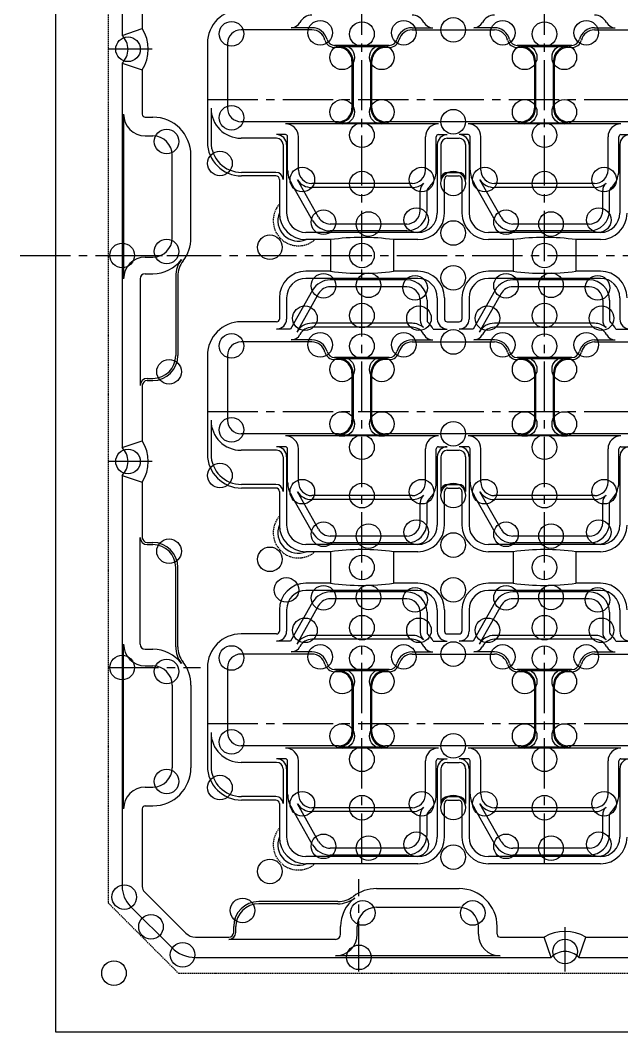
# Model space of a CAD drawing. Extents: x -808 to -24, y -277 to 138.
# Drawn here: x -698.5 to -595.8, y -132.5 to 40.1 of the extents above; entities that cross this region are included whole.
import ezdxf

# ---------------------------------------------------------------- set-up
doc = ezdxf.new("R2010")
doc.units = 0
doc.header["$LTSCALE"] = 0.45
doc.header["$MEASUREMENT"] = 0
doc.linetypes.add('CENTER2', pattern=[28.575, 19.05, -3.175, 3.175, -3.175])
doc.linetypes.add('HIDDENX2', pattern=[0.75, 0.5, -0.25])
for name, color, linetype in [('ANA 10', 7, 'CONTINUOUS'), ('ANA 11.5', 60, 'CONTINUOUS'), ('ANA 12', 6, 'CONTINUOUS'), ('ANA 13', 230, 'CONTINUOUS'), ('ANA 18.5', 30, 'CONTINUOUS'), ('ANA 28', 110, 'CONTINUOUS'), ('ANA 31 Φ8.6x5°U7', 5, 'CONTINUOUS'), ('ANA 33', 4, 'CONTINUOUS'), ('ANA 35', 140, 'CONTINUOUS'), ('ANA NEJI', 1, 'CONTINUOUS'), ('CENTER', 243, 'CENTER2'), ('DETAIL', 6, 'CONTINUOUS'), ('HIDDEN', 5, 'HIDDENX2'), ('LINE', 7, 'CONTINUOUS'), ('LINE1', 30, 'CONTINUOUS'), ('LINE2', 110, 'CONTINUOUS'), ('LINE3', 230, 'CONTINUOUS'), ('LINE6', 60, 'CONTINUOUS'), ('LINE8', 200, 'CONTINUOUS'), ('LINE9', 140, 'CONTINUOUS'), ('SECTION', 31, 'CONTINUOUS'), ('TEXT', 4, 'CONTINUOUS')]:
    doc.layers.add(name, color=color, linetype=linetype)

msp = doc.modelspace()

# ---------------------------------------------------------------- linework, layer by layer
at = {"layer": 'ANA 10'}
for centre in [(-662.43635, 37.81135), (-647.3042, 38.00149), (-633.0458, 38.00149), (-624.6, 38.485), (-616.1542, 38.00149), (-601.8958, 38.00149), (-680.105, 35.175), (-643.55865, 33.80135), (-636.79135, 33.80135), (-612.40865, 33.80135), (-605.64135, 33.80135), (-643.55865, 24.48865), (-636.79135, 24.48865), (-612.40865, 24.48865), (-605.64135, 24.48865), (-662.43635, 23.48865), (-624.6, 22.815), (-681.105, 0), (-662.43635, -15.44865), (-647.3042, -15.25851), (-633.0458, -15.25851), (-624.6, -14.775), (-616.1542, -15.25851), (-601.8958, -15.25851), (-643.55865, -19.45865), (-636.79135, -19.45865), (-612.40865, -19.45865), (-605.64135, -19.45865), (-643.55865, -28.77135), (-636.79135, -28.77135), (-612.40865, -28.77135), (-605.64135, -28.77135), (-662.43635, -29.77135), (-624.6, -30.445), (-680.105, -35.175), (-662.43635, -68.70865), (-647.3042, -68.51851), (-633.0458, -68.51851), (-624.6, -68.035), (-616.1542, -68.51851), (-601.8958, -68.51851), (-681.105, -70.35), (-643.55865, -72.71865), (-636.79135, -72.71865), (-612.40865, -72.71865), (-605.64135, -72.71865), (-662.43635, -83.03135), (-643.55865, -82.03135), (-636.79135, -82.03135), (-612.40865, -82.03135), (-605.64135, -82.03135), (-624.6, -83.705), (-680.74723, -109.51783), (-676.18446, -114.58656), (-670.7913, -119.36611), (-605.51321, -118.80002), (-640.7, -119.8)]:
    msp.add_circle(centre, 2.1, dxfattribs=at)
at = {"layer": 'ANA 11.5'}
for centre in [(-640.175, 37.77064), (-609.025, 37.77064), (-640.175, 20.51936), (-609.025, 20.51936), (-640.175, -15.48936), (-609.025, -15.48936), (-640.175, -32.74064), (-609.025, -32.74064), (-640.175, -68.74936), (-609.025, -68.74936), (-640.175, -86.00064), (-609.025, -86.00064)]:
    msp.add_circle(centre, 2.1, dxfattribs=at)
at = {"layer": 'ANA 12'}
for centre in [(-673.52655, 19.43345), (-673.52655, 0.66655), (-673.52655, -71.01655), (-673.52655, -89.78345), (-640.03345, -112.22155), (-621.26655, -112.22155)]:
    msp.add_circle(centre, 2.1, dxfattribs=at)
at = {"layer": 'ANA 13'}
for centre in [(-650.35135, 12.93365), (-640.175, 12.26), (-629.99865, 12.93365), (-619.20135, 12.93365), (-609.025, 12.26), (-598.84865, 12.93365), (-649.90642, -10.72886), (-640.175, -10.27445), (-630.44358, -10.72886), (-618.75642, -10.72886), (-609.025, -10.27445), (-599.29358, -10.72886), (-650.35135, -40.32635), (-640.175, -41), (-629.99865, -40.32635), (-619.20135, -40.32635), (-609.025, -41), (-598.84865, -40.32635), (-649.90642, -63.98886), (-640.175, -63.53445), (-630.44358, -63.98886), (-618.75642, -63.98886), (-609.025, -63.53445), (-599.29358, -63.98886), (-650.35135, -93.58635), (-629.99865, -93.58635), (-619.20135, -93.58635), (-598.84865, -93.58635), (-640.175, -94.26), (-609.025, -94.26)]:
    msp.add_circle(centre, 2.1, dxfattribs=at)
at = {"layer": 'ANA 18.5'}
for centre in [(-646.73816, 5.66306), (-639.05734, 5.35), (-630.90865, 6.02365), (-615.58816, 5.66306), (-607.90734, 5.35), (-599.75865, 6.02365), (-646.73816, -5.17942), (-639.05734, -5.10433), (-631.10865, -5.54002), (-615.58816, -5.17942), (-607.90734, -5.10433), (-599.95865, -5.54002), (-646.73816, -47.59694), (-639.05734, -47.91), (-630.90865, -47.23635), (-615.58816, -47.59694), (-607.90734, -47.91), (-599.75865, -47.23635), (-646.73816, -58.43942), (-639.05734, -58.36433), (-631.10865, -58.80002), (-615.58816, -58.43942), (-607.90734, -58.36433), (-599.95865, -58.80002), (-630.90865, -100.49635), (-599.75865, -100.49635), (-646.73816, -100.85694), (-639.05734, -101.17), (-615.58816, -100.85694), (-607.90734, -101.17)]:
    msp.add_circle(centre, 2.1, dxfattribs=at)
at = {"layer": 'ANA 28'}
for centre in [(-624.6, 12.2847), (-624.6, 3.82599), (-624.6, -3.82599), (-624.6, -40.9753), (-624.6, -49.43401), (-653.06845, -57.08599), (-624.6, -57.08599), (-624.6, -94.2353), (-624.6, -102.69401)]:
    msp.add_circle(centre, 2.1, dxfattribs=at)
at = {"layer": 'ANA 31 Φ8.6x5°U7'}
for centre in [(-655.89242, 1.39017), (-655.89242, -51.86983), (-655.89242, -105.12983)]:
    msp.add_circle(centre, 2.1, dxfattribs=at)
at = {"layer": 'ANA 33'}
for centre in [(-664.411, 15.69304), (-664.411, -37.56696), (-664.411, -90.82696)]:
    msp.add_circle(centre, 2.1, dxfattribs=at)
at = {"layer": 'ANA 35'}
for centre in [(-640.175, 0), (-609.025, 0), (-673.10228, -19.85772), (-673.10228, -50.49228), (-640.175, -53.26), (-609.025, -53.26), (-660.55772, -111.79728)]:
    msp.add_circle(centre, 2.1, dxfattribs=at)
at = {"layer": 'ANA NEJI'}
msp.add_circle((-682.5, -122.5), 2.1, dxfattribs=at)
at = {"layer": 'CENTER'}
for p, q in [((-640.175, -103.82785), (-640.175, 103.82785)), ((-609.025, -103.82785), (-609.025, 103.82785)), ((-675.96138, 35.175), (-683.5, 35.175)), ((-666.54797, 26.63), (-333.45203, 26.63)), ((-698.5, 0), (-191.56344, 0)), ((-683.5, 0), (-667.74506, 0)), ((-666.54797, -26.63), (-333.45203, -26.63)), ((-675.96138, -35.175), (-683.5, -35.175)), ((-683.5, -70.35), (-667.74506, -70.35)), ((-666.54797, -79.89), (-333.45203, -79.89)), ((-640.7, -122.195), (-640.7, -106.44006)), ((-605.525, -114.65638), (-605.525, -122.195))]:
    msp.add_line(p, q, dxfattribs=at)
at = {"layer": 'DETAIL'}
for p, q in [((-680.85943, 24.1), (-680.85943, -4)), ((-677.15943, 20.4), (-675.86, 20.4)), ((-672.56, 3), (-672.56, 17.1)), ((-677.15943, -0.3), (-675.86, -0.3)), ((-680.85943, -94.45), (-680.85943, -66.35)), ((-677.15943, -70.05), (-675.86, -70.05)), ((-672.56, -73.35), (-672.56, -87.45)), ((-677.15943, -90.75), (-675.86, -90.75)), ((-637.7, -111.255), (-623.6, -111.255)), ((-641, -115.85443), (-641, -114.555)), ((-620.3, -115.85443), (-620.3, -114.555)), ((-616.6, -119.55443), (-644.7, -119.55443))]:
    msp.add_line(p, q, dxfattribs=at)
for centre, radius, start, end in [((-677.15943, 24.1), 3.7, 180, 270), ((-675.86, 17.1), 3.3, 0, 90), ((-651.02748, 5.92752), 3.5, 157.5764905, 292.4235095), ((-675.86, 3), 3.3, 270, 0), ((-677.15943, -4), 3.7, 90, 180), ((-651.02748, -47.33248), 3.5, 157.5764905, 292.4235095), ((-677.15943, -66.35), 3.7, 180, 270), ((-675.86, -73.35), 3.3, 0, 90), ((-675.86, -87.45), 3.3, 270, 0), ((-677.15943, -94.45), 3.7, 90, 180), ((-651.02748, -100.59248), 3.5, 157.5764905, 292.4235095), ((-637.7, -114.555), 3.3, 90, 180), ((-623.6, -114.555), 3.3, 0, 90), ((-644.7, -115.85443), 3.7, 270, 0), ((-616.6, -115.85443), 3.7, 180, 270)]:
    msp.add_arc(centre, radius, start, end, dxfattribs=at)
at = {"layer": 'HIDDEN'}
msp.add_lwpolyline([(-671.5, -122.5), (-324.5, -122.5, 0.414213562), (-316.5, -114.5), (-316.5, 114.5, 0.414213562), (-324.5, 122.5), (-671.5, 122.5), (-683.5, 110.5), (-683.5, -110.5)], format="xyb", close=True, dxfattribs=at)
for centre in [(-651.02748, 5.92752), (-651.02748, -47.33248), (-651.02748, -100.59248)]:
    msp.add_arc(centre, 4.3, 138.7995848, 311.2004152, dxfattribs=at)
at = {"layer": 'LINE'}
for p, q in [((-681.105, 37.54143), (-677.66703, 38.70713)), ((-648.715, 38.485), (-660.81, 38.485)), ((-631.635, 38.485), (-617.565, 38.485)), ((-600.485, 38.485), (-586.415, 38.485)), ((-663.11, 36.185), (-663.11, 25.115)), ((-644.185, 35.475), (-644.83945, 35.475)), ((-635.51055, 35.475), (-636.165, 35.475)), ((-613.035, 35.475), (-613.68945, 35.475)), ((-604.36055, 35.475), (-605.015, 35.475)), ((-681.105, 32.80857), (-677.66703, 31.64287)), ((-641.885, 33.175), (-641.885, 25.115)), ((-638.465, 25.115), (-638.465, 33.175)), ((-610.735, 33.175), (-610.735, 25.115)), ((-607.315, 25.115), (-607.315, 33.175)), ((-644.185, 22.815), (-660.81, 22.815)), ((-613.035, 22.815), (-636.165, 22.815)), ((-581.885, 22.815), (-605.015, 22.815)), ((-648.715, -14.775), (-660.81, -14.775)), ((-631.635, -14.775), (-617.565, -14.775)), ((-600.485, -14.775), (-586.415, -14.775)), ((-663.11, -17.075), (-663.11, -28.145)), ((-644.185, -17.785), (-644.83945, -17.785)), ((-635.51055, -17.785), (-636.165, -17.785)), ((-613.035, -17.785), (-613.68945, -17.785)), ((-604.36055, -17.785), (-605.015, -17.785)), ((-641.885, -20.085), (-641.885, -28.145)), ((-638.465, -28.145), (-638.465, -20.085)), ((-610.735, -20.085), (-610.735, -28.145)), ((-607.315, -28.145), (-607.315, -20.085)), ((-644.185, -30.445), (-660.81, -30.445)), ((-613.035, -30.445), (-636.165, -30.445)), ((-581.885, -30.445), (-605.015, -30.445)), ((-681.105, -32.80857), (-677.66703, -31.64287)), ((-681.105, -37.54143), (-677.66703, -38.70713)), ((-648.715, -68.035), (-660.81, -68.035)), ((-631.635, -68.035), (-617.565, -68.035)), ((-600.485, -68.035), (-586.415, -68.035)), ((-663.11, -70.335), (-663.11, -81.405)), ((-644.185, -71.045), (-644.83945, -71.045)), ((-635.51055, -71.045), (-636.165, -71.045)), ((-613.035, -71.045), (-613.68945, -71.045)), ((-604.36055, -71.045), (-605.015, -71.045)), ((-641.885, -73.345), (-641.885, -81.405)), ((-638.465, -81.405), (-638.465, -73.345)), ((-610.735, -73.345), (-610.735, -81.405)), ((-607.315, -81.405), (-607.315, -73.345)), ((-644.185, -83.705), (-660.81, -83.705)), ((-613.035, -83.705), (-636.165, -83.705)), ((-581.885, -83.705), (-605.015, -83.705)), ((-607.89143, -119.8), (-609.05713, -116.36203)), ((-603.15857, -119.8), (-601.99287, -116.36203))]:
    msp.add_line(p, q, dxfattribs=at)
msp.add_lwpolyline([(-692.5, -132.5), (-307.5, -132.5), (-307.5, 132.5), (-692.5, 132.5)], close=True, dxfattribs=at)
for points in [[(-679.7284, 111.04262, 0.198912367), (-681.105, 107.71921), (-681.105, 37.54143)], [(-681.105, -37.54143), (-681.105, -107.71921, 0.198912367), (-679.7284, -111.04262), (-672.64051, -118.13051, 0.198912367), (-668.61, -119.8), (-607.89143, -119.8)]]:
    msp.add_lwpolyline(points, format="xyb", dxfattribs=at)
for points in [[(-681.105, 32.80857), (-681.105, -32.80857)], [(-603.15857, -119.8), (-537.54143, -119.8)]]:
    msp.add_lwpolyline(points, dxfattribs=at)
for centre, radius, start, end in [((-660.81, 36.185), 2.3, 90, 180), ((-648.715, 36.185), 2.3, 14.3296242, 90), ((-631.635, 36.185), 2.3, 90, 165.6703758), ((-617.565, 36.185), 2.3, 14.3296242, 90), ((-600.485, 36.185), 2.3, 90, 165.6703758), ((-683.405, 35.175), 3.3, 314.1843852, 45.8156148), ((-644.83945, 37.175), 1.7, 194.3296242, 270), ((-635.51055, 37.175), 1.7, 270, 345.6703758), ((-613.68945, 37.175), 1.7, 194.3296242, 270), ((-604.36055, 37.175), 1.7, 270, 345.6703758), ((-644.185, 33.175), 2.3, 0, 90), ((-636.165, 33.175), 2.3, 90, 180), ((-613.035, 33.175), 2.3, 0, 90), ((-605.015, 33.175), 2.3, 90, 180), ((-660.81, 25.115), 2.3, 180, 270), ((-644.185, 25.115), 2.3, 270, 360), ((-636.165, 25.115), 2.3, 180, 270), ((-613.035, 25.115), 2.3, 270, 360), ((-605.015, 25.115), 2.3, 180, 270), ((-660.81, -17.075), 2.3, 90, 180), ((-648.715, -17.075), 2.3, 14.3296242, 90), ((-631.635, -17.075), 2.3, 90, 165.6703758), ((-617.565, -17.075), 2.3, 14.3296242, 90), ((-600.485, -17.075), 2.3, 90, 165.6703758), ((-644.83945, -16.085), 1.7, 194.3296242, 270), ((-635.51055, -16.085), 1.7, 270, 345.6703758), ((-613.68945, -16.085), 1.7, 194.3296242, 270), ((-604.36055, -16.085), 1.7, 270, 345.6703758), ((-644.185, -20.085), 2.3, 0, 90), ((-636.165, -20.085), 2.3, 90, 180), ((-613.035, -20.085), 2.3, 0, 90), ((-605.015, -20.085), 2.3, 90, 180), ((-660.81, -28.145), 2.3, 180, 270), ((-644.185, -28.145), 2.3, 270, 360), ((-636.165, -28.145), 2.3, 180, 270), ((-613.035, -28.145), 2.3, 270, 360), ((-605.015, -28.145), 2.3, 180, 270), ((-683.405, -35.175), 3.3, 314.1843852, 45.8156148), ((-660.81, -70.335), 2.3, 90, 180), ((-648.715, -70.335), 2.3, 14.3296242, 90), ((-631.635, -70.335), 2.3, 90, 165.6703758), ((-617.565, -70.335), 2.3, 14.3296242, 90), ((-600.485, -70.335), 2.3, 90, 165.6703758), ((-644.83945, -69.345), 1.7, 194.3296242, 270), ((-635.51055, -69.345), 1.7, 270, 345.6703758), ((-613.68945, -69.345), 1.7, 194.3296242, 270), ((-604.36055, -69.345), 1.7, 270, 345.6703758), ((-644.185, -73.345), 2.3, 0, 90), ((-636.165, -73.345), 2.3, 90, 180), ((-613.035, -73.345), 2.3, 0, 90), ((-605.015, -73.345), 2.3, 90, 180), ((-660.81, -81.405), 2.3, 180, 270), ((-644.185, -81.405), 2.3, 270, 360), ((-636.165, -81.405), 2.3, 180, 270), ((-613.035, -81.405), 2.3, 270, 360), ((-605.015, -81.405), 2.3, 180, 270), ((-605.525, -122.1), 3.3, 44.1843852, 135.8156148)]:
    msp.add_arc(centre, radius, start, end, dxfattribs=at)
at = {"layer": 'LINE1'}
for p, q in [((-647.58127, 6.51702), (-651.1947, 12.90076)), ((-616.43127, 6.51702), (-620.0447, 12.90076)), ((-631.625, 11.58468), (-648.725, 11.58468)), ((-630.235, 7.65), (-630.235, 11.05137)), ((-600.475, 11.58468), (-617.575, 11.58468)), ((-599.085, 7.65), (-599.085, 11.05137)), ((-632.535, 5.35), (-645.57967, 5.35)), ((-601.385, 5.35), (-614.42967, 5.35)), ((-647.58127, -6.51702), (-651.30429, -13.09437)), ((-632.535, -5.35), (-645.57967, -5.35)), ((-616.43127, -6.51702), (-620.15429, -13.09437)), ((-601.385, -5.35), (-614.42967, -5.35)), ((-630.235, -7.65), (-630.235, -11.0602)), ((-599.085, -7.65), (-599.085, -11.0602)), ((-631.635, -11.58468), (-648.715, -11.58468)), ((-600.485, -11.58468), (-617.565, -11.58468)), ((-647.58127, -46.74298), (-651.1947, -40.35924)), ((-616.43127, -46.74298), (-620.0447, -40.35924)), ((-631.625, -41.67532), (-648.725, -41.67532)), ((-630.235, -45.61), (-630.235, -42.20863)), ((-600.475, -41.67532), (-617.575, -41.67532)), ((-599.085, -45.61), (-599.085, -42.20863)), ((-632.535, -47.91), (-645.57967, -47.91)), ((-601.385, -47.91), (-614.42967, -47.91)), ((-632.535, -58.61), (-645.57967, -58.61)), ((-601.385, -58.61), (-614.42967, -58.61)), ((-647.58127, -59.77702), (-651.30429, -66.35437)), ((-616.43127, -59.77702), (-620.15429, -66.35437)), ((-630.235, -60.91), (-630.235, -64.3202)), ((-599.085, -60.91), (-599.085, -64.3202)), ((-631.635, -64.84468), (-648.715, -64.84468)), ((-600.485, -64.84468), (-617.565, -64.84468)), ((-647.58127, -100.00298), (-651.1947, -93.61924)), ((-631.625, -94.93532), (-648.725, -94.93532)), ((-616.43127, -100.00298), (-620.0447, -93.61924)), ((-600.475, -94.93532), (-617.575, -94.93532)), ((-630.235, -98.87), (-630.235, -95.46863)), ((-599.085, -98.87), (-599.085, -95.46863)), ((-632.535, -101.17), (-645.57967, -101.17)), ((-601.385, -101.17), (-614.42967, -101.17))]:
    msp.add_line(p, q, dxfattribs=at)
for centre, radius, start, end in [((-648.725, 14.56), 2.97532, 213.8947944, 270), ((-631.625, 14.56), 2.97532, 270, 311.369924), ((-628.535, 11.05137), 1.7, 131.369924, 180), ((-617.575, 14.56), 2.97532, 213.8947944, 270), ((-600.475, 14.56), 2.97532, 270, 311.369924), ((-597.385, 11.05137), 1.7, 131.369924, 180), ((-632.535, 7.65), 2.3, 270, 0), ((-601.385, 7.65), 2.3, 270, 0), ((-645.57967, 7.65), 2.3, 209.5114986, 270), ((-614.42967, 7.65), 2.3, 209.5114986, 270), ((-645.57967, -7.65), 2.3, 90, 150.4885014), ((-632.535, -7.65), 2.3, 0, 90), ((-614.42967, -7.65), 2.3, 90, 150.4885014), ((-601.385, -7.65), 2.3, 0, 90), ((-648.715, -14.56), 2.97532, 90, 150.4885014), ((-631.635, -14.56), 2.97532, 48.4665706, 90), ((-628.535, -11.0602), 1.7, 180, 228.4665706), ((-617.565, -14.56), 2.97532, 90, 150.4885014), ((-600.485, -14.56), 2.97532, 48.4665706, 90), ((-597.385, -11.0602), 1.7, 180, 228.4665706), ((-648.725, -38.7), 2.97532, 213.8947944, 270), ((-631.625, -38.7), 2.97532, 270, 311.369924), ((-628.535, -42.20863), 1.7, 131.369924, 180), ((-617.575, -38.7), 2.97532, 213.8947944, 270), ((-600.475, -38.7), 2.97532, 270, 311.369924), ((-597.385, -42.20863), 1.7, 131.369924, 180), ((-632.535, -45.61), 2.3, 270, 0), ((-601.385, -45.61), 2.3, 270, 0), ((-645.57967, -45.61), 2.3, 209.5114986, 270), ((-614.42967, -45.61), 2.3, 209.5114986, 270), ((-645.57967, -60.91), 2.3, 90, 150.4885014), ((-632.535, -60.91), 2.3, 0, 90), ((-614.42967, -60.91), 2.3, 90, 150.4885014), ((-601.385, -60.91), 2.3, 0, 90), ((-648.715, -67.82), 2.97532, 90, 150.4885014), ((-631.635, -67.82), 2.97532, 48.4665706, 90), ((-628.535, -64.3202), 1.7, 180, 228.4665706), ((-617.565, -67.82), 2.97532, 90, 150.4885014), ((-600.485, -67.82), 2.97532, 48.4665706, 90), ((-597.385, -64.3202), 1.7, 180, 228.4665706), ((-648.725, -91.96), 2.97532, 213.8947944, 270), ((-631.625, -91.96), 2.97532, 270, 311.369924), ((-628.535, -95.46863), 1.7, 131.369924, 180), ((-617.575, -91.96), 2.97532, 213.8947944, 270), ((-600.475, -91.96), 2.97532, 270, 311.369924), ((-597.385, -95.46863), 1.7, 131.369924, 180), ((-645.57967, -98.87), 2.3, 209.5114986, 270), ((-632.535, -98.87), 2.3, 270, 0), ((-614.42967, -98.87), 2.3, 209.5114986, 270), ((-601.385, -98.87), 2.3, 270, 0)]:
    msp.add_arc(centre, radius, start, end, dxfattribs=at)
at = {"layer": 'LINE2'}
for p, q in [((-653.225, 20.60488), (-654.735, 20.60488)), ((-652.86677, 14.56), (-652.86677, 20.24665)), ((-627.48323, 14.56), (-627.48323, 20.24665)), ((-627.125, 20.60488), (-625.615, 20.60488)), ((-622.075, 20.60488), (-623.585, 20.60488)), ((-621.71677, 14.56), (-621.71677, 20.24665)), ((-596.33323, 14.56), (-596.33323, 20.24665)), ((-595.975, 20.60488), (-594.465, 20.60488)), ((-653.035, 18.90488), (-653.035, 7.22)), ((-627.315, 18.90488), (-627.315, 7.22)), ((-621.885, 18.90488), (-621.885, 7.22)), ((-596.165, 18.90488), (-596.165, 7.22)), ((-648.59638, 5.94243), (-652.18964, 12.29052)), ((-617.44638, 5.94243), (-621.03964, 12.29052)), ((-629.06855, 7.65), (-629.06855, 11.05137)), ((-597.91855, 7.65), (-597.91855, 11.05137)), ((-630.615, 3.92), (-649.735, 3.92)), ((-632.535, 4.18355), (-645.57967, 4.18355)), ((-599.465, 3.92), (-618.585, 3.92)), ((-601.385, 4.18355), (-614.42967, 4.18355)), ((-630.615, -3.92), (-649.735, -3.92)), ((-632.535, -4.18355), (-645.57967, -4.18355)), ((-599.465, -3.92), (-618.585, -3.92)), ((-601.385, -4.18355), (-614.42967, -4.18355)), ((-648.59638, -5.94243), (-652.34493, -12.56488)), ((-617.44638, -5.94243), (-621.19493, -12.56488)), ((-653.035, -7.22), (-653.035, -10.86488)), ((-629.06855, -7.65), (-629.06855, -11.0602)), ((-627.315, -7.22), (-627.315, -10.86488)), ((-621.885, -7.22), (-621.885, -10.86488)), ((-597.91855, -7.65), (-597.91855, -11.0602)), ((-596.165, -7.22), (-596.165, -10.86488)), ((-652.34493, -12.56488), (-654.735, -12.56488)), ((-628.00544, -12.56488), (-625.615, -12.56488)), ((-621.19493, -12.56488), (-623.585, -12.56488)), ((-596.85544, -12.56488), (-594.465, -12.56488)), ((-653.225, -32.65512), (-654.735, -32.65512)), ((-627.125, -32.65512), (-625.615, -32.65512)), ((-622.075, -32.65512), (-623.585, -32.65512)), ((-595.975, -32.65512), (-594.465, -32.65512)), ((-653.035, -34.35512), (-653.035, -46.04)), ((-652.86677, -38.7), (-652.86677, -33.01335)), ((-627.48323, -38.7), (-627.48323, -33.01335)), ((-627.315, -34.35512), (-627.315, -46.04)), ((-621.885, -34.35512), (-621.885, -46.04)), ((-621.71677, -38.7), (-621.71677, -33.01335)), ((-596.33323, -38.7), (-596.33323, -33.01335)), ((-596.165, -34.35512), (-596.165, -46.04)), ((-648.59638, -47.31757), (-652.18964, -40.96948)), ((-617.44638, -47.31757), (-621.03964, -40.96948)), ((-629.06855, -45.61), (-629.06855, -42.20863)), ((-597.91855, -45.61), (-597.91855, -42.20863)), ((-630.615, -49.34), (-649.735, -49.34)), ((-632.535, -49.07645), (-645.57967, -49.07645)), ((-599.465, -49.34), (-618.585, -49.34)), ((-601.385, -49.07645), (-614.42967, -49.07645)), ((-630.615, -57.18), (-649.735, -57.18)), ((-632.535, -57.44355), (-645.57967, -57.44355)), ((-599.465, -57.18), (-618.585, -57.18)), ((-601.385, -57.44355), (-614.42967, -57.44355)), ((-648.59638, -59.20243), (-652.34493, -65.82488)), ((-617.44638, -59.20243), (-621.19493, -65.82488)), ((-653.035, -60.48), (-653.035, -64.12488)), ((-629.06855, -60.91), (-629.06855, -64.3202)), ((-627.315, -60.48), (-627.315, -64.12488)), ((-621.885, -60.48), (-621.885, -64.12488)), ((-597.91855, -60.91), (-597.91855, -64.3202)), ((-596.165, -60.48), (-596.165, -64.12488)), ((-652.34493, -65.82488), (-654.735, -65.82488)), ((-628.00544, -65.82488), (-625.615, -65.82488)), ((-621.19493, -65.82488), (-623.585, -65.82488)), ((-596.85544, -65.82488), (-594.465, -65.82488)), ((-653.225, -85.91512), (-654.735, -85.91512)), ((-652.86677, -91.96), (-652.86677, -86.27335)), ((-627.48323, -91.96), (-627.48323, -86.27335)), ((-627.125, -85.91512), (-625.615, -85.91512)), ((-622.075, -85.91512), (-623.585, -85.91512)), ((-621.71677, -91.96), (-621.71677, -86.27335)), ((-596.33323, -91.96), (-596.33323, -86.27335)), ((-595.975, -85.91512), (-594.465, -85.91512)), ((-653.035, -87.61512), (-653.035, -99.3)), ((-627.315, -87.61512), (-627.315, -99.3)), ((-621.885, -87.61512), (-621.885, -99.3)), ((-596.165, -87.61512), (-596.165, -99.3)), ((-648.59638, -100.57757), (-652.18964, -94.22948)), ((-617.44638, -100.57757), (-621.03964, -94.22948)), ((-629.06855, -98.87), (-629.06855, -95.46863)), ((-597.91855, -98.87), (-597.91855, -95.46863)), ((-630.615, -102.6), (-649.735, -102.6)), ((-632.535, -102.33645), (-645.57967, -102.33645)), ((-599.465, -102.6), (-618.585, -102.6)), ((-601.385, -102.33645), (-614.42967, -102.33645))]:
    msp.add_line(p, q, dxfattribs=at)
for centre, radius, start, end in [((-654.735, 18.90488), 1.7, 0, 90), ((-653.225, 20.24665), 0.35823, 0, 90), ((-627.125, 20.24665), 0.35823, 90, 180), ((-625.615, 18.90488), 1.7, 90, 180), ((-623.585, 18.90488), 1.7, 0, 90), ((-622.075, 20.24665), 0.35823, 0, 90), ((-595.975, 20.24665), 0.35823, 90, 180), ((-594.465, 18.90488), 1.7, 90, 180), ((-648.725, 14.56), 4.14177, 180, 213.2263763), ((-631.625, 14.56), 4.14177, 311.369924, 0), ((-617.575, 14.56), 4.14177, 180, 213.2263763), ((-600.475, 14.56), 4.14177, 311.369924, 0), ((-628.535, 11.05137), 0.53355, 131.369924, 180), ((-597.385, 11.05137), 0.53355, 131.369924, 180), ((-649.735, 7.22), 3.3, 180, 270), ((-632.535, 7.65), 3.46645, 270, 0), ((-630.615, 7.22), 3.3, 270, 0), ((-618.585, 7.22), 3.3, 180, 270), ((-601.385, 7.65), 3.46645, 270, 0), ((-599.465, 7.22), 3.3, 270, 0), ((-645.57967, 7.65), 3.46645, 209.5114986, 270), ((-614.42967, 7.65), 3.46645, 209.5114986, 270), ((-649.735, -7.22), 3.3, 90, 180), ((-645.57967, -7.65), 3.46645, 90, 150.4885014), ((-632.535, -7.65), 3.46645, 0, 90), ((-630.615, -7.22), 3.3, 0, 90), ((-618.585, -7.22), 3.3, 90, 180), ((-614.42967, -7.65), 3.46645, 90, 150.4885014), ((-601.385, -7.65), 3.46645, 0, 90), ((-599.465, -7.22), 3.3, 0, 90), ((-654.735, -10.86488), 1.7, 270, 0), ((-628.535, -11.0602), 0.53355, 180, 228.4665706), ((-631.635, -14.56), 4.14177, 28.7969998, 48.4665706), ((-625.615, -10.86488), 1.7, 180, 270), ((-623.585, -10.86488), 1.7, 270, 0), ((-597.385, -11.0602), 0.53355, 180, 228.4665706), ((-600.485, -14.56), 4.14177, 28.7969998, 48.4665706), ((-594.465, -10.86488), 1.7, 180, 270), ((-654.735, -34.35512), 1.7, 0, 90), ((-653.225, -33.01335), 0.35823, 0, 90), ((-627.125, -33.01335), 0.35823, 90, 180), ((-625.615, -34.35512), 1.7, 90, 180), ((-623.585, -34.35512), 1.7, 0, 90), ((-622.075, -33.01335), 0.35823, 0, 90), ((-595.975, -33.01335), 0.35823, 90, 180), ((-594.465, -34.35512), 1.7, 90, 180), ((-648.725, -38.7), 4.14177, 180, 213.2263763), ((-631.625, -38.7), 4.14177, 311.369924, 0), ((-617.575, -38.7), 4.14177, 180, 213.2263763), ((-600.475, -38.7), 4.14177, 311.369924, 0), ((-628.535, -42.20863), 0.53355, 131.369924, 180), ((-597.385, -42.20863), 0.53355, 131.369924, 180), ((-649.735, -46.04), 3.3, 180, 270), ((-632.535, -45.61), 3.46645, 270, 0), ((-630.615, -46.04), 3.3, 270, 0), ((-618.585, -46.04), 3.3, 180, 270), ((-601.385, -45.61), 3.46645, 270, 0), ((-599.465, -46.04), 3.3, 270, 0), ((-645.57967, -45.61), 3.46645, 209.5114986, 270), ((-614.42967, -45.61), 3.46645, 209.5114986, 270), ((-649.735, -60.48), 3.3, 90, 180), ((-645.57967, -60.91), 3.46645, 90, 150.4885014), ((-632.535, -60.91), 3.46645, 0, 90), ((-630.615, -60.48), 3.3, 0, 90), ((-618.585, -60.48), 3.3, 90, 180), ((-614.42967, -60.91), 3.46645, 90, 150.4885014), ((-601.385, -60.91), 3.46645, 0, 90), ((-599.465, -60.48), 3.3, 0, 90), ((-654.735, -64.12488), 1.7, 270, 0), ((-628.535, -64.3202), 0.53355, 180, 228.4665706), ((-631.635, -67.82), 4.14177, 28.7969998, 48.4665706), ((-625.615, -64.12488), 1.7, 180, 270), ((-623.585, -64.12488), 1.7, 270, 0), ((-597.385, -64.3202), 0.53355, 180, 228.4665706), ((-600.485, -67.82), 4.14177, 28.7969998, 48.4665706), ((-594.465, -64.12488), 1.7, 180, 270), ((-654.735, -87.61512), 1.7, 360, 90), ((-653.225, -86.27335), 0.35823, 0, 90), ((-627.125, -86.27335), 0.35823, 90, 180), ((-625.615, -87.61512), 1.7, 90, 180), ((-623.585, -87.61512), 1.7, 360, 90), ((-622.075, -86.27335), 0.35823, 0, 90), ((-595.975, -86.27335), 0.35823, 90, 180), ((-594.465, -87.61512), 1.7, 90, 180), ((-648.725, -91.96), 4.14177, 180, 213.2263763), ((-631.625, -91.96), 4.14177, 311.369924, 0), ((-617.575, -91.96), 4.14177, 180, 213.2263763), ((-600.475, -91.96), 4.14177, 311.369924, 0), ((-628.535, -95.46863), 0.53355, 131.369924, 180), ((-597.385, -95.46863), 0.53355, 131.369924, 180), ((-649.735, -99.3), 3.3, 180, 270), ((-632.535, -98.87), 3.46645, 270, 0), ((-630.615, -99.3), 3.3, 270, 0), ((-618.585, -99.3), 3.3, 180, 270), ((-601.385, -98.87), 3.46645, 270, 0), ((-599.465, -99.3), 3.3, 270, 0), ((-645.57967, -98.87), 3.46645, 209.5114986, 270), ((-614.42967, -98.87), 3.46645, 209.5114986, 270)]:
    msp.add_arc(centre, radius, start, end, dxfattribs=at)
at = {"layer": 'LINE3'}
for p, q in [((-648.715, 38.85335), (-652.25973, 38.85335)), ((-631.635, 38.85335), (-628.09027, 38.85335)), ((-617.565, 38.85335), (-621.10973, 38.85335)), ((-600.485, 38.85335), (-596.94027, 38.85335)), ((-635.51055, 35.84335), (-644.83945, 35.84335)), ((-604.36055, 35.84335), (-613.68945, 35.84335)), ((-627.125, 22.44665), (-653.225, 22.44665)), ((-595.975, 22.44665), (-622.075, 22.44665)), ((-651.025, 14.56), (-651.025, 20.24665)), ((-629.325, 14.56), (-629.325, 20.24665)), ((-619.875, 14.56), (-619.875, 20.24665)), ((-598.175, 14.56), (-598.175, 20.24665)), ((-631.625, 12.26), (-648.725, 12.26)), ((-600.475, 12.26), (-617.575, 12.26)), ((-631.635, -12.26), (-648.715, -12.26)), ((-600.485, -12.26), (-617.565, -12.26)), ((-648.715, -14.40665), (-652.25973, -14.40665)), ((-631.635, -14.40665), (-628.09027, -14.40665)), ((-617.565, -14.40665), (-621.10973, -14.40665)), ((-600.485, -14.40665), (-596.94027, -14.40665)), ((-635.51055, -17.41665), (-644.83945, -17.41665)), ((-604.36055, -17.41665), (-613.68945, -17.41665)), ((-627.125, -30.81335), (-653.225, -30.81335)), ((-595.975, -30.81335), (-622.075, -30.81335)), ((-651.025, -38.7), (-651.025, -33.01335)), ((-629.325, -38.7), (-629.325, -33.01335)), ((-619.875, -38.7), (-619.875, -33.01335)), ((-598.175, -38.7), (-598.175, -33.01335)), ((-631.625, -41), (-648.725, -41)), ((-600.475, -41), (-617.575, -41)), ((-631.635, -65.52), (-648.715, -65.52)), ((-600.485, -65.52), (-617.565, -65.52)), ((-648.715, -67.66665), (-652.25973, -67.66665)), ((-631.635, -67.66665), (-628.09027, -67.66665)), ((-617.565, -67.66665), (-621.10973, -67.66665)), ((-600.485, -67.66665), (-596.94027, -67.66665)), ((-635.51055, -70.67665), (-644.83945, -70.67665)), ((-604.36055, -70.67665), (-613.68945, -70.67665)), ((-627.125, -84.07335), (-653.225, -84.07335)), ((-595.975, -84.07335), (-622.075, -84.07335)), ((-651.025, -91.96), (-651.025, -86.27335)), ((-629.325, -91.96), (-629.325, -86.27335)), ((-619.875, -91.96), (-619.875, -86.27335)), ((-598.175, -91.96), (-598.175, -86.27335)), ((-631.625, -94.26), (-648.725, -94.26)), ((-600.475, -94.26), (-617.575, -94.26))]:
    msp.add_line(p, q, dxfattribs=at)
for centre, radius, start, end in [((-652.25973, 40.55335), 1.7, 270, 332.3972596), ((-648.715, 38.7), 2.3, 90, 152.3972596), ((-631.635, 38.7), 2.3, 27.6027404, 90), ((-628.09027, 40.55335), 1.7, 207.6027404, 270), ((-621.10973, 40.55335), 1.7, 270, 332.3972596), ((-617.565, 38.7), 2.3, 90, 152.3972596), ((-600.485, 38.7), 2.3, 27.6027404, 90), ((-596.94027, 40.55335), 1.7, 207.6027404, 270), ((-648.715, 36.185), 2.66835, 14.3296242, 90), ((-631.635, 36.185), 2.66835, 90, 165.6703758), ((-617.565, 36.185), 2.66835, 14.3296242, 90), ((-600.485, 36.185), 2.66835, 90, 165.6703758), ((-644.83945, 37.175), 1.33165, 194.3296242, 270), ((-635.51055, 37.175), 1.33165, 270, 345.6703758), ((-613.68945, 37.175), 1.33165, 194.3296242, 270), ((-604.36055, 37.175), 1.33165, 270, 345.6703758), ((-653.225, 20.24665), 2.2, 0, 90), ((-627.125, 20.24665), 2.2, 90, 180), ((-622.075, 20.24665), 2.2, 0, 90), ((-595.975, 20.24665), 2.2, 90, 180), ((-648.725, 14.56), 2.3, 180, 270), ((-631.625, 14.56), 2.3, 270, 0), ((-617.575, 14.56), 2.3, 180, 270), ((-600.475, 14.56), 2.3, 270, 0), ((-652.25973, -12.70665), 1.7, 270, 332.3972596), ((-648.715, -14.56), 2.3, 90, 152.3972596), ((-631.635, -14.56), 2.3, 27.6027404, 90), ((-628.09027, -12.70665), 1.7, 207.6027404, 270), ((-621.10973, -12.70665), 1.7, 270, 332.3972596), ((-617.565, -14.56), 2.3, 90, 152.3972596), ((-600.485, -14.56), 2.3, 27.6027404, 90), ((-596.94027, -12.70665), 1.7, 207.6027404, 270), ((-648.715, -17.075), 2.66835, 14.3296242, 90), ((-631.635, -17.075), 2.66835, 90, 165.6703758), ((-617.565, -17.075), 2.66835, 14.3296242, 90), ((-600.485, -17.075), 2.66835, 90, 165.6703758), ((-644.83945, -16.085), 1.33165, 194.3296242, 270), ((-635.51055, -16.085), 1.33165, 270, 345.6703758), ((-613.68945, -16.085), 1.33165, 194.3296242, 270), ((-604.36055, -16.085), 1.33165, 270, 345.6703758), ((-653.225, -33.01335), 2.2, 0, 90), ((-627.125, -33.01335), 2.2, 90, 180), ((-622.075, -33.01335), 2.2, 0, 90), ((-595.975, -33.01335), 2.2, 90, 180), ((-648.725, -38.7), 2.3, 180, 270), ((-631.625, -38.7), 2.3, 270, 0), ((-617.575, -38.7), 2.3, 180, 270), ((-600.475, -38.7), 2.3, 270, 0), ((-648.715, -67.82), 2.3, 90, 152.3972596), ((-631.635, -67.82), 2.3, 27.6027404, 90), ((-617.565, -67.82), 2.3, 90, 152.3972596), ((-600.485, -67.82), 2.3, 27.6027404, 90), ((-652.25973, -65.96665), 1.7, 270, 332.3972596), ((-628.09027, -65.96665), 1.7, 207.6027404, 270), ((-621.10973, -65.96665), 1.7, 270, 332.3972596), ((-596.94027, -65.96665), 1.7, 207.6027404, 270), ((-648.715, -70.335), 2.66835, 14.3296242, 90), ((-631.635, -70.335), 2.66835, 90, 165.6703758), ((-617.565, -70.335), 2.66835, 14.3296242, 90), ((-600.485, -70.335), 2.66835, 90, 165.6703758), ((-644.83945, -69.345), 1.33165, 194.3296242, 270), ((-635.51055, -69.345), 1.33165, 270, 345.6703758), ((-613.68945, -69.345), 1.33165, 194.3296242, 270), ((-604.36055, -69.345), 1.33165, 270, 345.6703758), ((-653.225, -86.27335), 2.2, 0, 90), ((-627.125, -86.27335), 2.2, 90, 180), ((-622.075, -86.27335), 2.2, 0, 90), ((-595.975, -86.27335), 2.2, 90, 180), ((-648.725, -91.96), 2.3, 180, 270), ((-631.625, -91.96), 2.3, 270, 0), ((-617.575, -91.96), 2.3, 180, 270), ((-600.475, -91.96), 2.3, 270, 0)]:
    msp.add_arc(centre, radius, start, end, dxfattribs=at)
at = {"layer": 'LINE6'}
for p, q in [((-644.185, 35.65918), (-636.165, 35.65918)), ((-613.035, 35.65918), (-605.015, 35.65918)), ((-641.70082, 33.175), (-641.70082, 25.115)), ((-638.64918, 25.115), (-638.64918, 33.175)), ((-610.55082, 33.175), (-610.55082, 25.115)), ((-607.49918, 25.115), (-607.49918, 33.175)), ((-644.185, 22.63082), (-636.165, 22.63082)), ((-613.035, 22.63082), (-605.015, 22.63082)), ((-644.185, -17.60082), (-636.165, -17.60082)), ((-613.035, -17.60082), (-605.015, -17.60082)), ((-641.70082, -20.085), (-641.70082, -28.145)), ((-638.64918, -28.145), (-638.64918, -20.085)), ((-610.55082, -20.085), (-610.55082, -28.145)), ((-607.49918, -28.145), (-607.49918, -20.085)), ((-644.185, -30.62918), (-636.165, -30.62918)), ((-613.035, -30.62918), (-605.015, -30.62918)), ((-644.185, -70.86082), (-636.165, -70.86082)), ((-613.035, -70.86082), (-605.015, -70.86082)), ((-641.70082, -73.345), (-641.70082, -81.405)), ((-638.64918, -81.405), (-638.64918, -73.345)), ((-610.55082, -73.345), (-610.55082, -81.405)), ((-607.49918, -81.405), (-607.49918, -73.345)), ((-644.185, -83.88918), (-636.165, -83.88918)), ((-613.035, -83.88918), (-605.015, -83.88918))]:
    msp.add_line(p, q, dxfattribs=at)
for centre, start, end in [((-644.185, 33.175), 0, 90), ((-636.165, 33.175), 90, 180), ((-613.035, 33.175), 0, 90), ((-605.015, 33.175), 90, 180), ((-644.185, 25.115), 270, 360), ((-636.165, 25.115), 180, 270), ((-613.035, 25.115), 270, 360), ((-605.015, 25.115), 180, 270), ((-644.185, -20.085), 0, 90), ((-636.165, -20.085), 90, 180), ((-613.035, -20.085), 0, 90), ((-605.015, -20.085), 90, 180), ((-644.185, -28.145), 270, 360), ((-636.165, -28.145), 180, 270), ((-613.035, -28.145), 270, 360), ((-605.015, -28.145), 180, 270), ((-644.185, -73.345), 0, 90), ((-636.165, -73.345), 90, 180), ((-613.035, -73.345), 0, 90), ((-605.015, -73.345), 90, 180), ((-644.185, -81.405), 270, 360), ((-636.165, -81.405), 180, 270), ((-613.035, -81.405), 270, 360), ((-605.015, -81.405), 180, 270)]:
    msp.add_arc(centre, 2.48418, start, end, dxfattribs=at)
at = {"layer": 'LINE8'}
for centre, start, end in [((-640.175, -36.21653), 82.1469066, 97.8530934), ((-609.025, -36.21653), 82.1469066, 97.8530934), ((-640.175, 36.21653), 262.1469066, 277.8530934), ((-609.025, 36.21653), 262.1469066, 277.8530934), ((-640.175, -89.47653), 82.1469066, 97.8530934), ((-609.025, -89.47653), 82.1469066, 97.8530934), ((-640.175, -17.04347), 262.1469066, 277.8530934), ((-609.025, -17.04347), 262.1469066, 277.8530934)]:
    msp.add_arc(centre, 39.27704, start, end, dxfattribs=at)
at = {"layer": 'LINE9'}
for p, q in [((-677.15943, -3.12404), (-675.86, -3.12404)), ((-678.03539, -4), (-678.03539, -22.2)), ((-671.96, -3.57267), (-671.96, -17.1)), ((-676.83539, -21), (-675.86, -21)), ((-678.03539, -66.35), (-678.03539, -48.15)), ((-676.83539, -49.35), (-675.86, -49.35)), ((-671.96, -66.77733), (-671.96, -53.25)), ((-677.15943, -67.22596), (-675.86, -67.22596)), ((-644.27267, -110.655), (-657.8, -110.655)), ((-661.7, -115.53039), (-661.7, -114.555)), ((-643.82404, -115.85443), (-643.82404, -114.555)), ((-644.7, -116.73039), (-662.9, -116.73039))]:
    msp.add_line(p, q, dxfattribs=at)
for centre, radius, start, end in [((-675.86, 3), 6.12404, 270, 322.610638), ((-667.26, -3.57267), 4.7, 142.610638, 180), ((-677.15943, -4), 0.87596, 90, 180), ((-675.86, -17.1), 3.9, 270, 0), ((-676.83539, -22.2), 1.2, 90, 180), ((-676.83539, -48.15), 1.2, 180, 270), ((-675.86, -53.25), 3.9, 0, 90), ((-677.15943, -66.35), 0.87596, 180, 270), ((-675.86, -73.35), 6.12404, 37.389362, 90), ((-667.26, -66.77733), 4.7, 180, 217.389362), ((-644.27267, -105.955), 4.7, 270, 307.389362), ((-637.7, -114.555), 6.12404, 127.389362, 180), ((-657.8, -114.555), 3.9, 90, 180), ((-662.9, -115.53039), 1.2, 270, 0), ((-644.7, -115.85443), 0.87596, 270, 0)]:
    msp.add_arc(centre, radius, start, end, dxfattribs=at)
at = {"layer": 'SECTION'}
for p, q in [((-666.54797, 36.185), (-666.54797, 19.37)), ((-677.15943, 23.5924), (-675.86, 23.5924)), ((-669.3676, 3), (-669.3676, 17.1)), ((-654.84892, 13.55608), (-660.73404, 13.55608)), ((-654.26285, 12.97), (-654.26285, 7.22)), ((-626.08715, 7.22), (-626.08715, 12.97)), ((-625.50108, 13.55608), (-623.69892, 13.55608)), ((-623.11285, 12.97), (-623.11285, 7.22)), ((-645.54156, 2.69215), (-649.735, 2.69215)), ((-645.54156, 2.69215), (-645.54156, -2.69215)), ((-630.615, 2.69215), (-634.80844, 2.69215)), ((-634.80844, 2.69215), (-634.80844, -2.69215)), ((-614.39156, 2.69215), (-618.585, 2.69215)), ((-614.39156, 2.69215), (-614.39156, -2.69215)), ((-599.465, 2.69215), (-603.65844, 2.69215)), ((-603.65844, 2.69215), (-603.65844, -2.69215)), ((-645.54156, -2.69215), (-649.735, -2.69215)), ((-630.615, -2.69215), (-634.80844, -2.69215)), ((-614.39156, -2.69215), (-618.585, -2.69215)), ((-599.465, -2.69215), (-603.65844, -2.69215)), ((-671.59165, -3.57267), (-671.59165, -17.1)), ((-654.26285, -7.22), (-654.26285, -10.86488)), ((-626.08715, -7.22), (-626.08715, -10.86488)), ((-623.11285, -7.22), (-623.11285, -10.86488)), ((-654.735, -11.33703), (-660.81, -11.33703)), ((-625.615, -11.33703), (-623.585, -11.33703)), ((-666.54797, -17.075), (-666.54797, -33.89)), ((-676.83539, -21.36835), (-675.86, -21.36835)), ((-654.84892, -39.70392), (-660.73404, -39.70392)), ((-625.50108, -39.70392), (-623.69892, -39.70392)), ((-654.26285, -40.29), (-654.26285, -46.04)), ((-626.08715, -46.04), (-626.08715, -40.29)), ((-623.11285, -40.29), (-623.11285, -46.04)), ((-676.83539, -48.98165), (-675.86, -48.98165)), ((-645.54156, -50.56785), (-649.735, -50.56785)), ((-645.54156, -50.56785), (-645.54156, -55.95215)), ((-630.615, -50.56785), (-634.80844, -50.56785)), ((-634.80844, -50.56785), (-634.80844, -55.95215)), ((-614.39156, -50.56785), (-618.585, -50.56785)), ((-614.39156, -50.56785), (-614.39156, -55.95215)), ((-599.465, -50.56785), (-603.65844, -50.56785)), ((-603.65844, -50.56785), (-603.65844, -55.95215)), ((-671.59165, -66.77733), (-671.59165, -53.25)), ((-645.54156, -55.95215), (-649.735, -55.95215)), ((-630.615, -55.95215), (-634.80844, -55.95215)), ((-614.39156, -55.95215), (-618.585, -55.95215)), ((-599.465, -55.95215), (-603.65844, -55.95215)), ((-654.26285, -60.48), (-654.26285, -64.12488)), ((-626.08715, -60.48), (-626.08715, -64.12488)), ((-623.11285, -60.48), (-623.11285, -64.12488)), ((-654.735, -64.59703), (-660.81, -64.59703)), ((-625.615, -64.59703), (-623.585, -64.59703)), ((-666.54797, -70.335), (-666.54797, -87.15)), ((-669.3676, -73.35), (-669.3676, -87.45)), ((-654.84892, -92.96392), (-660.73404, -92.96392)), ((-625.50108, -92.96392), (-623.69892, -92.96392)), ((-677.15943, -93.9424), (-675.86, -93.9424)), ((-654.26285, -93.55), (-654.26285, -99.3)), ((-626.08715, -99.3), (-626.08715, -93.55)), ((-623.11285, -93.55), (-623.11285, -99.3)), ((-630.615, -103.82785), (-649.735, -103.82785)), ((-599.465, -103.82785), (-618.585, -103.82785)), ((-637.7, -108.0626), (-623.6, -108.0626)), ((-644.27267, -110.28665), (-657.8, -110.28665)), ((-662.06835, -115.53039), (-662.06835, -114.555)), ((-617.1076, -115.85443), (-617.1076, -114.555))]:
    msp.add_line(p, q, dxfattribs=at)
for points in [[(-677.66703, 48.15), (-677.66703, 38.70713)], [(-677.66703, 31.64287), (-677.66703, 24.1)], [(-677.66703, -22.2), (-677.66703, -31.64287)], [(-677.66703, -38.70713), (-677.66703, -48.15)], [(-616.6, -116.36203), (-609.05713, -116.36203)], [(-601.99287, -116.36203), (-592.55, -116.36203)]]:
    msp.add_lwpolyline(points, dxfattribs=at)
msp.add_lwpolyline([(-677.66703, -94.45), (-677.66703, -107.71921, 0.198912367), (-677.29739, -108.61161), (-670.2095, -115.6995, 0.198912367), (-668.61, -116.36203), (-662.9, -116.36203)], format="xyb", dxfattribs=at)
for centre, radius, start, end in [((-660.81, 36.185), 5.73797, 90, 180), ((-683.405, 35.175), 6.73797, 328.3847345, 31.6152655), ((-677.15943, 24.1), 0.5076, 180, 270), ((-675.86, 17.1), 6.4924, 0, 90), ((-660.73404, 19.37), 5.81392, 180, 270), ((-654.84892, 12.97), 0.58608, 0, 90), ((-625.50108, 12.97), 0.58608, 90, 180), ((-623.69892, 12.97), 0.58608, 0, 90), ((-649.735, 7.22), 4.52785, 180, 270), ((-630.615, 7.22), 4.52785, 270, 0), ((-618.585, 7.22), 4.52785, 180, 270), ((-599.465, 7.22), 4.52785, 270, 0), ((-675.86, 3), 6.4924, 322.610638, 0), ((-667.26, -3.57267), 4.33165, 142.610638, 180), ((-649.735, -7.22), 4.52785, 90, 180), ((-630.615, -7.22), 4.52785, 0, 90), ((-618.585, -7.22), 4.52785, 90, 180), ((-599.465, -7.22), 4.52785, 0, 90), ((-660.81, -17.075), 5.73797, 90, 180), ((-654.735, -10.86488), 0.47215, 270, 0), ((-625.615, -10.86488), 0.47215, 180, 270), ((-623.585, -10.86488), 0.47215, 270, 0), ((-675.86, -17.1), 4.26835, 270, 0), ((-676.83539, -22.2), 0.83165, 90, 180), ((-683.405, -35.175), 6.73797, 328.3847345, 31.6152655), ((-660.73404, -33.89), 5.81392, 180, 270), ((-654.84892, -40.29), 0.58608, 0, 90), ((-625.50108, -40.29), 0.58608, 90, 180), ((-623.69892, -40.29), 0.58608, 0, 90), ((-649.735, -46.04), 4.52785, 180, 270), ((-630.615, -46.04), 4.52785, 270, 0), ((-618.585, -46.04), 4.52785, 180, 270), ((-599.465, -46.04), 4.52785, 270, 0), ((-676.83539, -48.15), 0.83165, 180, 270), ((-675.86, -53.25), 4.26835, 0, 90), ((-649.735, -60.48), 4.52785, 90, 180), ((-630.615, -60.48), 4.52785, 0, 90), ((-618.585, -60.48), 4.52785, 90, 180), ((-599.465, -60.48), 4.52785, 0, 90), ((-660.81, -70.335), 5.73797, 90, 180), ((-654.735, -64.12488), 0.47215, 270, 0), ((-625.615, -64.12488), 0.47215, 180, 270), ((-623.585, -64.12488), 0.47215, 270, 0), ((-667.26, -66.77733), 4.33165, 180, 217.389362), ((-675.86, -73.35), 6.4924, 0, 37.389362), ((-675.86, -87.45), 6.4924, 270, 0), ((-660.73404, -87.15), 5.81392, 180, 270), ((-654.84892, -93.55), 0.58608, 0, 90), ((-625.50108, -93.55), 0.58608, 90, 180), ((-623.69892, -93.55), 0.58608, 0, 90), ((-677.15943, -94.45), 0.5076, 90, 180), ((-649.735, -99.3), 4.52785, 180, 270), ((-630.615, -99.3), 4.52785, 270, 0), ((-618.585, -99.3), 4.52785, 180, 270), ((-599.465, -99.3), 4.52785, 270, 0), ((-637.7, -114.555), 6.4924, 90, 127.389362), ((-623.6, -114.555), 6.4924, 0, 90), ((-657.8, -114.555), 4.26835, 90, 180), ((-644.27267, -105.955), 4.33165, 270, 307.389362), ((-662.9, -115.53039), 0.83165, 270, 0), ((-605.525, -122.1), 6.73797, 58.3847345, 121.6152655), ((-616.6, -115.85443), 0.5076, 180, 270)]:
    msp.add_arc(centre, radius, start, end, dxfattribs=at)
at = {"layer": 'TEXT'}
for p, q in [((-665.93404, 25.115), (-665.93404, 19.37)), ((-654.735, 19.99096), (-660.81, 19.99096)), ((-625.615, 19.99096), (-623.585, 19.99096)), ((-653.64892, 18.90488), (-653.64892, 12.97)), ((-626.70108, 18.90488), (-626.70108, 12.97)), ((-622.49892, 18.90488), (-622.49892, 12.97)), ((-654.84892, 14.17), (-660.73404, 14.17)), ((-625.50108, 14.17), (-623.69892, 14.17)), ((-665.93404, -28.145), (-665.93404, -33.89)), ((-654.735, -33.26904), (-660.81, -33.26904)), ((-653.64892, -34.35512), (-653.64892, -40.29)), ((-626.70108, -34.35512), (-626.70108, -40.29)), ((-625.615, -33.26904), (-623.585, -33.26904)), ((-622.49892, -34.35512), (-622.49892, -40.29)), ((-654.84892, -39.09), (-660.73404, -39.09)), ((-625.50108, -39.09), (-623.69892, -39.09)), ((-665.93404, -81.405), (-665.93404, -87.15)), ((-654.735, -86.52904), (-660.81, -86.52904)), ((-653.64892, -87.61512), (-653.64892, -93.55)), ((-626.70108, -87.61512), (-626.70108, -93.55)), ((-625.615, -86.52904), (-623.585, -86.52904)), ((-622.49892, -87.61512), (-622.49892, -93.55)), ((-654.84892, -92.35), (-660.73404, -92.35)), ((-625.50108, -92.35), (-623.69892, -92.35))]:
    msp.add_line(p, q, dxfattribs=at)
for centre, radius, start, end in [((-660.81, 25.115), 5.12404, 180, 270), ((-660.73404, 19.37), 5.2, 180, 270), ((-654.735, 18.90488), 1.08608, 0, 90), ((-625.615, 18.90488), 1.08608, 90, 180), ((-623.585, 18.90488), 1.08608, 0, 90), ((-654.84892, 12.97), 1.2, 0, 90), ((-625.50108, 12.97), 1.2, 90, 180), ((-623.69892, 12.97), 1.2, 0, 90), ((-660.81, -28.145), 5.12404, 180, 270), ((-660.73404, -33.89), 5.2, 180, 270), ((-654.735, -34.35512), 1.08608, 0, 90), ((-625.615, -34.35512), 1.08608, 90, 180), ((-623.585, -34.35512), 1.08608, 0, 90), ((-654.84892, -40.29), 1.2, 0, 90), ((-625.50108, -40.29), 1.2, 90, 180), ((-623.69892, -40.29), 1.2, 0, 90), ((-660.81, -81.405), 5.12404, 180, 270), ((-660.73404, -87.15), 5.2, 180, 270), ((-654.735, -87.61512), 1.08608, 0, 90), ((-625.615, -87.61512), 1.08608, 90, 180), ((-623.585, -87.61512), 1.08608, 0, 90), ((-654.84892, -93.55), 1.2, 0, 90), ((-625.50108, -93.55), 1.2, 90, 180), ((-623.69892, -93.55), 1.2, 0, 90)]:
    msp.add_arc(centre, radius, start, end, dxfattribs=at)

doc.saveas('drawing.dxf')
